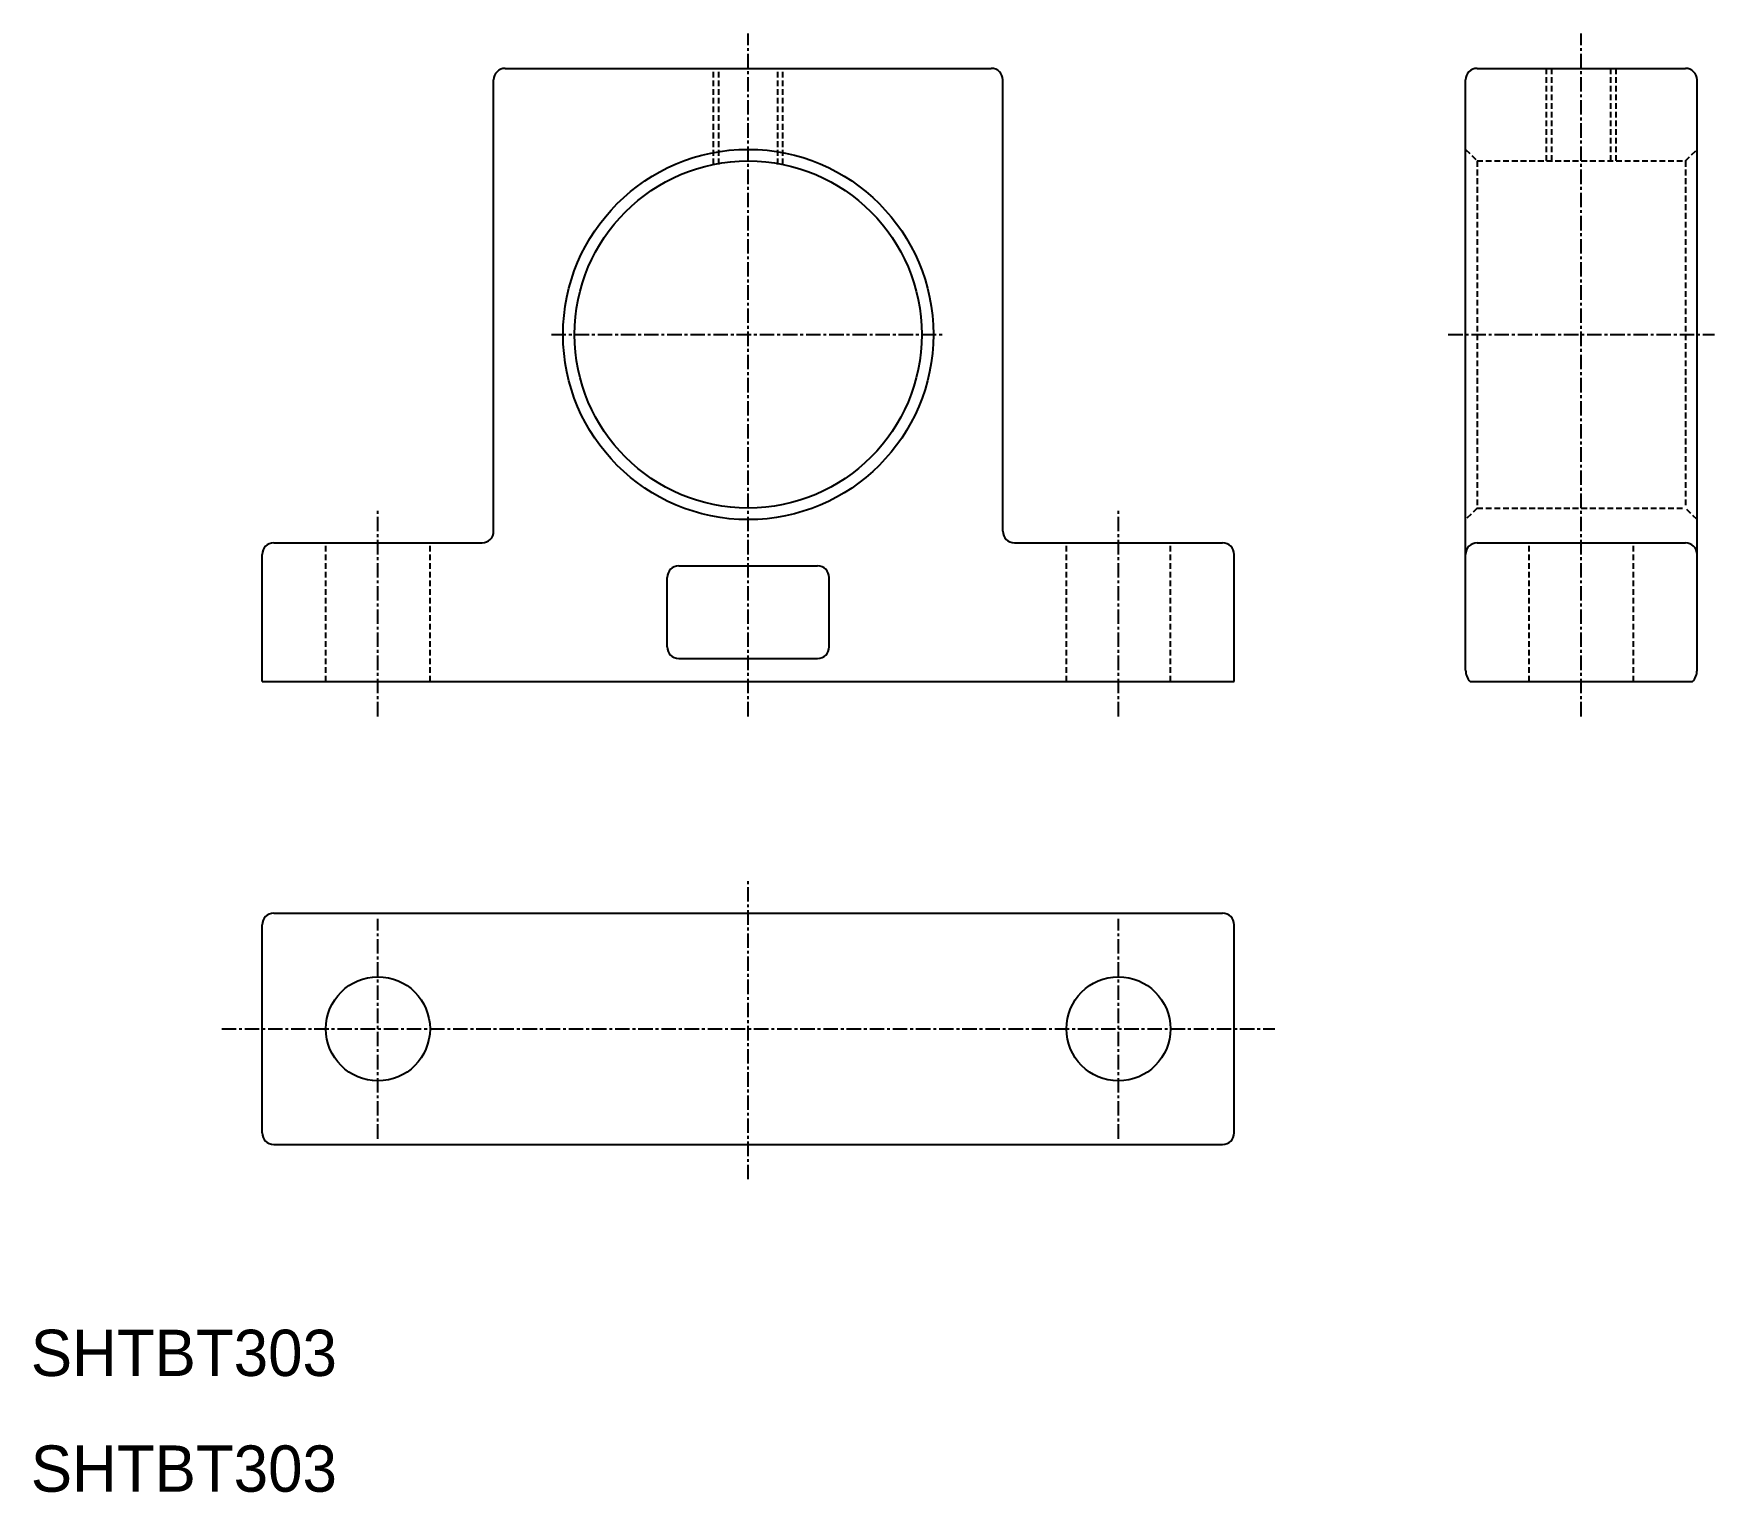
# Model space of a CAD drawing. Extents: x 10 to 155, y 10 to 136.
import ezdxf

# ---------------------------------------------------------------- set-up
doc = ezdxf.new("R2010")
doc.units = 0
doc.linetypes.add('CENTER', pattern=[2, 1.25, -0.25, 0.25, -0.25])
doc.linetypes.add('DASHED', pattern=[0.75, 0.5, -0.25])
doc.layers.get('0').update_dxf_attribs({"linetype": 'CONTINUOUS'})
doc.layers.add('CENTER', color=1, linetype='CENTER')

msp = doc.modelspace()

# ---------------------------------------------------------------- linework, layer by layer
at = {"color": 7, "linetype": 'CONTINUOUS'}
for p, q in [((51, 133), (93, 133)), ((135, 133), (153, 133)), ((50, 93), (50, 132)), ((94, 93), (94, 132)), ((134, 81), (134, 132)), ((154, 81), (154, 132)), ((31, 92), (49, 92)), ((95, 92), (113, 92)), ((135, 92), (153, 92)), ((30, 80), (30, 91)), ((114, 80), (114, 91)), ((65, 83), (65, 89)), ((66, 90), (78, 90)), ((79, 83), (79, 89)), ((66, 82), (78, 82)), ((30, 80), (114, 80)), ((134.38, 80), (153.62, 80)), ((31, 60), (113, 60)), ((30, 41), (30, 59)), ((114, 41), (114, 59)), ((31, 40), (113, 40))]:
    msp.add_line(p, q, dxfattribs=at)
at = {"color": 3, "linetype": 'DASHED'}
for p, q in [((69, 124.7), (69, 133)), ((69.45, 124.7), (69.45, 133)), ((74.55, 124.7), (74.55, 133)), ((75, 124.7), (75, 133)), ((141, 125), (141, 133)), ((141.45, 125), (141.45, 133)), ((146.55, 125), (146.55, 133)), ((147, 125), (147, 133)), ((134, 126), (135, 125)), ((135, 125), (153, 125)), ((135, 125), (135, 95)), ((153, 125), (154, 126)), ((153, 125), (153, 95)), ((135, 95), (134, 94)), ((135, 95), (153, 95)), ((154, 94), (153, 95)), ((35.5, 80), (35.5, 92)), ((44.5, 80), (44.5, 92)), ((99.5, 80), (99.5, 92)), ((108.5, 80), (108.5, 92)), ((139.5, 80), (139.5, 92)), ((148.5, 80), (148.5, 92))]:
    msp.add_line(p, q, dxfattribs=at)
at = {"color": 7, "linetype": 'CONTINUOUS'}
for centre, radius in [((72, 110), 16), ((72, 110), 15), ((40, 50), 4.5), ((104, 50), 4.5)]:
    msp.add_circle(centre, radius, dxfattribs=at)
for centre, radius, start, end in [((51, 132), 1, 90, 180), ((93, 132), 1, 0, 90), ((135, 132), 1, 90, 180), ((153, 132), 1, 0, 90), ((49, 93), 1, 270, 0), ((95, 93), 1, 180, 270), ((31, 91), 1, 90, 180), ((113, 91), 1, 0, 90), ((135, 91), 1, 90, 180), ((153, 91), 1, 0, 90), ((66, 89), 1, 90, 180), ((78, 89), 1, 0, 90), ((66, 83), 1, 180, 270), ((78, 83), 1, 270, 0), ((135.5, 81), 1.5, 180, 221.8103), ((152.5, 81), 1.5, 318.1897, 0), ((31, 59), 1, 90, 180), ((113, 59), 1, 0, 90), ((31, 41), 1, 180, 270), ((113, 41), 1, 270, 0)]:
    msp.add_arc(centre, radius, start, end, dxfattribs=at)
at = {"layer": 'CENTER', "color": 1, "linetype": 'CENTER'}
for p, q in [((72, 77), (72, 136)), ((144, 77), (144, 136)), ((55, 110), (89, 110)), ((132.5, 110), (155.5, 110)), ((40, 77), (40, 95)), ((104, 77), (104, 95)), ((72, 37), (72, 63)), ((40, 40.5), (40, 59.5)), ((104, 40.5), (104, 59.5)), ((26.5, 50), (117.5, 50))]:
    msp.add_line(p, q, dxfattribs=at)

# ---------------------------------------------------------------- texts
at = {"color": 7, "linetype": 'CONTINUOUS'}
for p in [(10, 20), (10, 10)]:
    msp.add_text('SHTBT303', height=4, dxfattribs=at).set_placement(p)

doc.saveas('drawing.dxf')
